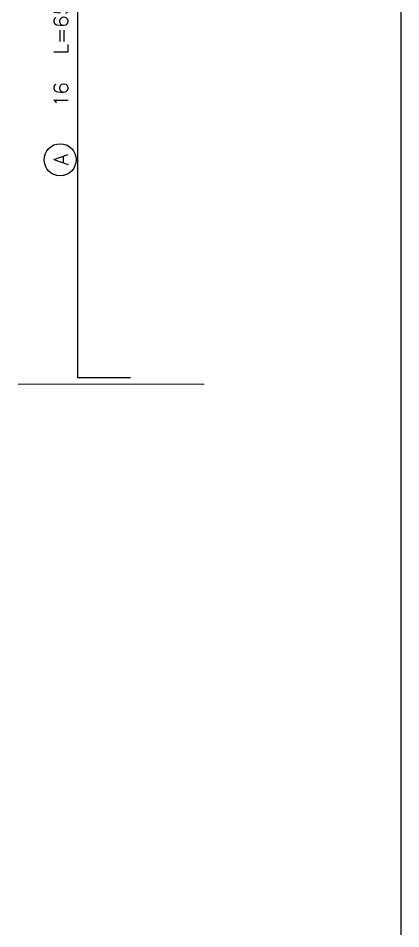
# Model space of a CAD drawing. Extents: x -10459 to 16942, y -13088 to 14608.
# Drawn here: x 5388 to 5687, y 775 to 1484 of the extents above; entities that cross this region are included whole.
import ezdxf
from ezdxf.enums import TextEntityAlignment as Align

# ---------------------------------------------------------------- set-up
doc = ezdxf.new("R2010")
doc.units = 0
doc.header["$LTSCALE"] = 30
doc.header["$MEASUREMENT"] = 0
doc.layers.get('0').update_dxf_attribs({"linetype": 'CONTINUOUS'})
doc.layers.add("EJE1-1'$0$RLA-FE", color=7, linetype='CONTINUOUS')
doc.layers.add('RLA-FORMATO', color=7, linetype='CONTINUOUS')
doc.layers.add("EJE1-1'$0$RLA-NIVEL-1", color=1, linetype='CONTINUOUS', lineweight=9)
doc.styles.add("EJE1-1'$0$RomanS", font='romans.shx', dxfattribs={"height": 11.25})

# ---------------------------------------------------------------- blocks, each defined once
blk = doc.blocks.new('*U313')
at = {"layer": "EJE1-1'$0$RLA-FE"}
for p, q in [((0, -41), (0, 0)), ((0, 0), (487.21, 0)), ((487.21, 0), (537.21, 0)), ((537.21, 0), (569, 0)), ((569, 0), (569, -40))]:
    blk.add_line(p, q, dxfattribs=at)
at = {"layer": "EJE1-1'$0$RLA-FE", "color": 2}
blk.add_circle((169.81, 13.77), 12.5, dxfattribs=at)
at = {"layer": "EJE1-1'$0$RLA-FE", "color": 3, "style": "EJE1-1'$0$RomanS", "flags": 8}
blk.add_attdef('LIN_FE', text='', height=11.25, dxfattribs=at).set_placement((174.28, 7.56), align=Align.RIGHT)
at = {"layer": "EJE1-1'$0$RLA-FE", "color": 3, "style": "EJE1-1'$0$RomanS"}
for tag, p, flags in [('IGUAL', (182.76, 7.66), 14), ('PHI', (200.09, 7.66), 14), ('DIAM', (210.95, 7.45), 12), ('MINUS', (232.97, 7.45), 13), ('MARK', (246.36, 7.45), 13), ('TEXTO_FE1', (251.89, 7.45), 8), ('TEXTO_FE2', (320.39, 7.46), 8), ('TIPO', (291.95, -75.66), 13), ('NVECES', (278.39, -94.6), 13), ('NUMFE', (281.27, -114.36), 13), ('NUM', (292.15, -133.26), 13)]:
    blk.add_attdef(tag, p, '', height=11.25, dxfattribs=dict(at, flags=flags))
blk = doc.blocks.new("EJE1-1'")
at = {"layer": "EJE1-1'$0$RLA-NIVEL-1"}
blk.add_line((2553.149, -977), (2698.259, -977), dxfattribs=at)
at = {"layer": "EJE1-1'$0$RLA-FE"}
ref = blk.add_blockref('*U313', (2599.707, -972), dxfattribs=dict(at, rotation=90))
ref.add_attrib('DIAM', '16', (2592.262, -761.053), dxfattribs={"color": 3, "height": 11.25, "rotation": 90, "style": "EJE1-1'$0$RomanS"})
ref.add_attrib('LIN_FE', 'A', dxfattribs={"color": 3, "height": 11.25, "rotation": 90, "style": "EJE1-1'$0$RomanS"}).set_placement((2592.145, -797.721), align=Align.RIGHT)
ref.add_attrib('TEXTO_FE1', 'L=650', (2592.262, -720.11), dxfattribs={"color": 3, "height": 11.25, "rotation": 90, "style": "EJE1-1'$0$RomanS"})
ref.add_attrib('TEXTO_FE2', '(41+569+40)', (2592.244, -651.609), dxfattribs={"color": 3, "height": 11.25, "rotation": 90, "style": "EJE1-1'$0$RomanS"})

msp = doc.modelspace()

# ---------------------------------------------------------------- linework, layer by layer
at = {"layer": 'RLA-FORMATO', "color": 6, "linetype": 'Continuous'}
msp.add_line((5686.9, 4123.1), (5686.9, 68.1), dxfattribs=at)

# ---------------------------------------------------------------- block references
msp.add_blockref("EJE1-1'", (2835.3, 2176.19))

doc.saveas('drawing.dxf')
